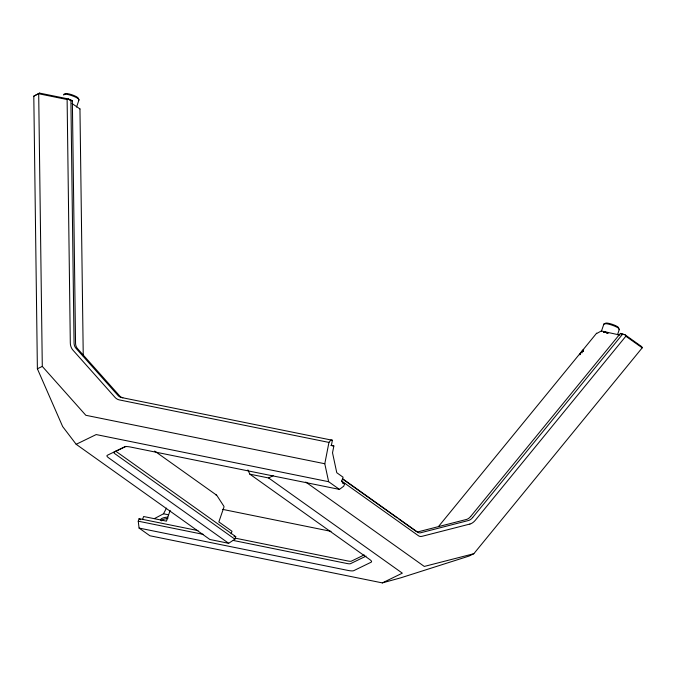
<?xml version="1.0" encoding="UTF-8"?>
<svg xmlns="http://www.w3.org/2000/svg" width="676" height="676" viewBox="0 0 676 676"><rect width="100%" height="100%" fill="white"/><g stroke="black" fill="none" stroke-linecap="round" stroke-linejoin="round"><path stroke-width="1.01" d="M596.883 333.395L601.268 330.986L620.002 335.085M339.436 489.399L328.629 481.701L324.793 463.744L328.95 442.417L330.936 440L332.398 440.262L331.375 445.526L333.86 445.966L332.524 452.81L336.775 472.718L343.078 477.205L341.6 481.506L344.625 483.653L343.754 486.179L339.436 489.399L130.747 447.081A13.63 2.696 19 0 0 124.714 446.819L107.357 455.261A13.63 2.696 19 0 0 108.633 457.838L228.665 543.301L234.885 539.161L235.755 536.634L115.723 451.171M79.954 108.954L83.249 355.948M76.549 107.053L79.024 99.862M470.724 516.413L620.416 333.386L625.089 334.814L641.769 346.687L642.2 347.844L473.817 553.728L468.916 556.111L401.113 577.718L382.329 582.898L149.886 535.764L139.079 528.074L138.242 521.188L139.112 518.661L198 530.601M142.72 519.092L143.608 516.515L166.448 521.145L170.149 510.388M231.099 533.846L231.986 531.268L218.847 521.914L223.9 507.253A1.36 1.107 -54.6 0 0 223.807 506.163L216.835 495.415A1.36 1.107 -54.6 0 0 215.948 495.001M601.429 331.198L603.905 324.015M617.492 334.789L619.343 329.398M607.504 332.668L606.752 332.736L608.147 332.964L606.71 332.812L607.378 332.998M579.839 354.815L580.354 353.54M603.871 331.848L606.203 332.322M607.445 332.845L606.71 332.812M604.336 332.102L604.978 332.043L604.251 332.254M154.441 518.593L163.499 513.785L166.473 508.115M580.523 353.235L583.008 350.058M79.979 108.946L72.036 103.546M438.58 526.435L596.68 333.133M472.676 517.486L622.816 333.91M625.089 334.814L625.849 336.225L475.541 520.005A10.9 6.329 -61.4 0 1 469.904 524.061M583.219 349.855L583.709 349.45M122.871 397.775A8.18 6.844 -80.5 0 1 119.534 395.79L77.537 348.647A8.18 6.844 -80 0 1 75.551 343.214L72.357 100.842L68.572 98.983L39.571 93.102L33.8 96.161L37.383 368.783L62.657 426.564L76.177 444.301L209.873 539.49L228.665 543.301M33.8 96.161L39.571 93.102M580.076 354.173L579.569 354.511L580.042 354.258M247.889 469.913L249.841 474.163L268.634 477.974L273.18 475.625M37.383 368.783L42.292 366.4L38.693 93.744L67.118 99.533L68.572 98.983M76.177 444.301L96.178 434.567L328.629 481.701M125.964 446.371L114.092 452.151A8.18 1.614 19 0 0 114.852 453.697L234.885 539.161M364.203 554.912L351.419 561.131A8.18 1.614 19 0 1 347.802 560.97L235.189 538.138M366.079 556.103L350.548 563.657A8.18 1.614 19 0 1 346.932 563.497L233.288 540.454M382.329 582.898L402.33 573.163L268.634 477.974M469.913 524.044L422.128 536.296A10.9 6.295 -61.3 0 1 418.512 535.781L341.591 481.016M473.817 553.728L424.283 566.437L305.729 482.039M603.837 331.933L605.544 332.254M69.636 100.293L72.357 100.842M332.398 440.262L121.41 397.513A8.18 6.853 -80.1 0 1 118.063 395.545L76.067 348.394A8.18 6.878 -79.8 0 1 74.064 342.96L70.887 99.862M328.95 442.417L119.424 399.93A10.9 9.143 -80 0 1 114.962 397.302L72.966 350.151A10.9 9.16 -79.9 0 1 70.304 342.901L67.118 99.533M330.885 445.366L333.86 445.966M324.793 463.744L85.827 415.284L42.292 366.4M342.555 483.23L344.625 483.653M222.505 509.349L331.063 531.361M163.499 513.785L168.459 514.799M234.006 536.279L235.755 536.634M138.242 521.188L203.324 534.378M139.079 528.074L347.768 570.383A13.63 2.696 19 0 0 353.793 570.645L371.149 562.204A13.63 2.696 19 0 0 369.873 559.627L249.841 474.163M606.82 332.575L608.18 332.871M582.061 352.728L581.216 352.196L582.019 352.779M625.849 336.225L642.2 347.844M620.416 333.386L621.878 334.426M342.749 478.828L417.962 532.375A8.18 4.724 -61.3 0 0 420.675 532.764L468.451 520.512A8.18 4.757 -61.4 0 0 472.693 517.512M342.504 478.98L397.209 517.926M398.916 519.143L416.01 531.311A8.18 4.707 -61 0 0 418.731 531.674L466.499 519.438A8.18 4.707 -61.2 0 0 470.716 516.396M154.643 451.061L216.582 495.153M139.112 518.661L140.616 519.734M582.298 350.836L583.118 351.435L582.357 350.768M65.04 94.234A7.09 1.403 19 0 1 71.96 94.784A7.09 1.403 19 0 1 78.137 98.679M63.814 95.139A8.18 1.614 19 0 1 71.318 95.468A8.18 1.614 19 0 1 78.788 100.082M605.358 323.77A7.09 1.403 19 0 1 612.279 324.319A7.09 1.403 19 0 1 618.455 328.215M603.989 324.488A8.18 1.614 19 0 1 612.312 325.232A8.18 1.614 19 0 1 618.903 329.694M160.558 520.157A7.377 2.527 -2.3 0 1 167.868 517.14M161.674 520.934A6.27 2.146 -2.3 0 1 167.91 518.56M604.369 332.017L603.795 332.017L604.369 332.017M583.388 351.165L582.568 350.523L583.329 351.224"/></g></svg>
